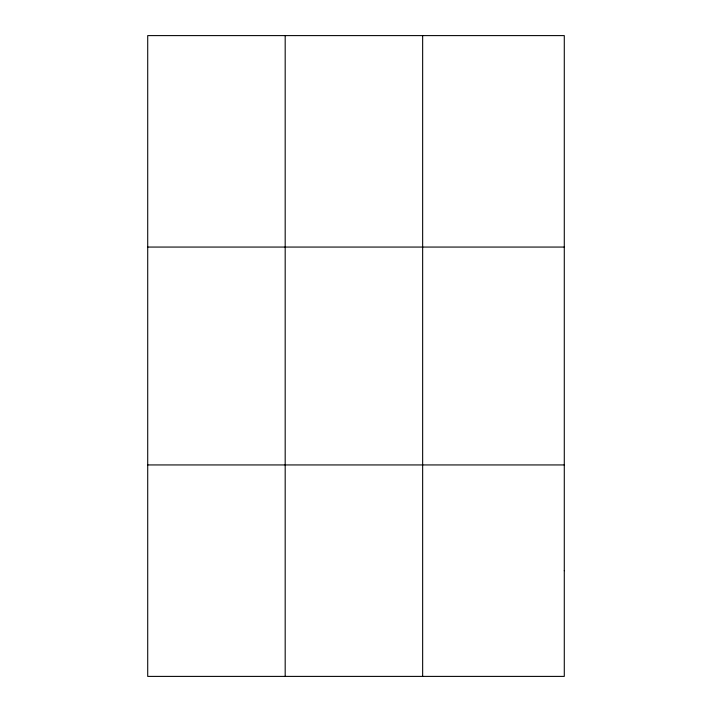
<?xml version="1.0" encoding="UTF-8"?>
<svg xmlns="http://www.w3.org/2000/svg" width="712" height="712" viewBox="0 0 712 712"><rect width="100%" height="100%" fill="white"/><g stroke="black" fill="none" stroke-linecap="round" stroke-linejoin="round"><path stroke-width="1.07" d="M285.183 676.4L285.183 35.6M422.652 676.4L422.652 35.6M147.713 247.064L564.287 247.064M147.713 464.936L564.287 464.936M564.287 570.668L564.287 676.4L147.713 676.4L147.713 35.6L564.287 35.6L564.287 570.668"/></g></svg>
